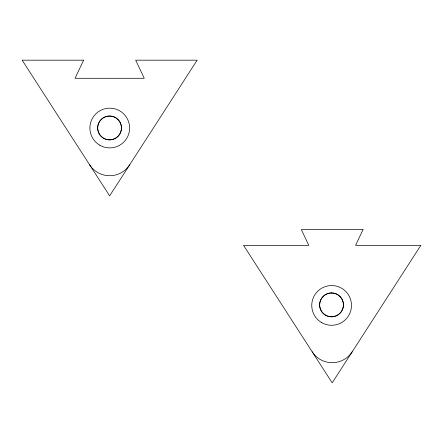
<?xml version="1.0" encoding="UTF-8"?>
<svg xmlns="http://www.w3.org/2000/svg" width="443" height="443" viewBox="0 0 443 443"><rect width="100%" height="100%" fill="white"/><g stroke="black" fill="none" stroke-linecap="round" stroke-linejoin="round"><path stroke-width="0.66" d="M343.441 305.382L343.452 304.878A11.967 11.9 -5.8 0 0 331.619 292.945M352.213 351.775A23.822 23.822 0 0 1 312.171 351.775M343.419 305.415A11.922 11.845 -8.6 0 1 331.619 316.811M331.541 292.939A11.928 11.867 -8.6 0 0 319.647 304.878L319.641 305.415A11.967 11.895 -11.4 0 0 331.541 316.811M129.672 164.813A23.822 23.822 0 0 1 89.624 164.813M121.487 127.944A11.911 11.911 0 0 1 103.618 138.26A11.911 11.911 0 0 1 103.618 117.628A11.911 11.911 0 0 1 121.487 127.944A11.922 11.917 -66.1 0 0 109.753 116.033L109.598 116.033A11.911 11.9 -65.6 0 0 97.659 127.944M121.493 128.021A11.911 11.9 -66.9 0 1 109.753 139.855L109.598 139.855A11.922 11.917 -66.3 0 1 97.659 128.021M83.616 60.176L75.044 78.284L144.252 78.284L135.68 60.176L197.146 60.176L109.648 195.861L22.15 60.176L83.616 60.176M363.033 229.612L355.585 245.339L420.85 245.339L332.189 382.824L243.534 245.339L308.793 245.339L301.351 229.612L363.033 229.612M321.69 322.615A19.863 19.863 0 0 0 351.487 305.415A19.863 19.863 0 0 0 321.69 288.21A19.863 19.863 0 0 0 321.69 322.615M325.583 315.195A11.911 11.911 0 0 0 343.452 304.878A11.911 11.911 0 0 0 325.583 294.562A11.911 11.911 0 0 0 325.583 315.195M99.825 145.226A19.863 19.863 0 0 0 129.622 128.021A19.863 19.863 0 0 0 99.825 110.816A19.863 19.863 0 0 0 99.825 145.226"/></g></svg>
